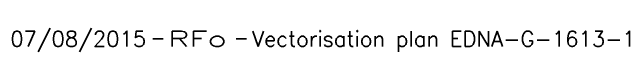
# Model space of a CAD drawing. Header units: millimetres. Extents: x 185000 to 186000, y 127000 to 128000.
# Drawn here: x 185011.23 to 185041.02, y 127760.4 to 127761.55 of the extents above; entities that cross this region are included whole.
import ezdxf
from ezdxf.enums import TextEntityAlignment as Align

# ---------------------------------------------------------------- set-up
doc = ezdxf.new("R2010")
doc.units = ezdxf.units.MM
doc.layers.get('0').update_dxf_attribs({"linetype": 'CONTINUOUS'})
doc.layers.add('L_910', color=7, linetype='CONTINUOUS', plot=False)
doc.styles.get("Standard").update_dxf_attribs({"font": 'romans.shx', "width": 0.85})

# ---------------------------------------------------------------- blocks, each defined once
blk = doc.blocks.new('GIS_MODF')
at = {"color": 0, "linetype": 'Continuous', "flags": 128}
for points in [[(-2.257, -0.012), (-1.757, -0.012)], [(1.758, -0.012), (2.258, -0.012)]]:
    blk.add_lwpolyline(points, dxfattribs=at)
at = {"color": 0, "linetype": 'Continuous'}
blk.add_attdef('DATE', text='', height=0.75, dxfattribs=at).set_placement((-2.583, -0.387), align=Align.RIGHT)
at = {"color": 0, "linetype": 'Continuous', "width": 3.590909}
blk.add_attdef('USER', text='', height=0.75, dxfattribs=at).set_placement((-1.516, -0.387), (1.306, -0.387), align=Align.FIT)
at = {"color": 0, "linetype": 'Continuous'}
blk.add_attdef('DESC', (2.528, -0.387), '', height=0.75, dxfattribs=at)

msp = doc.modelspace()

# ---------------------------------------------------------------- block references
at = {"layer": 'L_910', "ltscale": 0.5}
ref = msp.add_blockref('GIS_MODF', (185020.271, 127761.039), dxfattribs=at)
ref.add_attrib('DATE', '07/08/2015', dxfattribs={"layer": '0', "color": 0, "linetype": 'Continuous', "height": 0.75}).set_placement((185017.688, 127760.652), align=Align.RIGHT)
ref.add_attrib('USER', 'RFo', dxfattribs={"layer": '0', "color": 0, "linetype": 'Continuous', "height": 0.75, "width": 1.436364}).set_placement((185018.755, 127760.652), (185021.577, 127760.652), align=Align.FIT)
ref.add_attrib('DESC', 'Vectorisation plan EDNA-G-1613-1', (185022.799, 127760.652), dxfattribs={"layer": '0', "color": 0, "linetype": 'Continuous', "height": 0.75})

doc.saveas('drawing.dxf')
